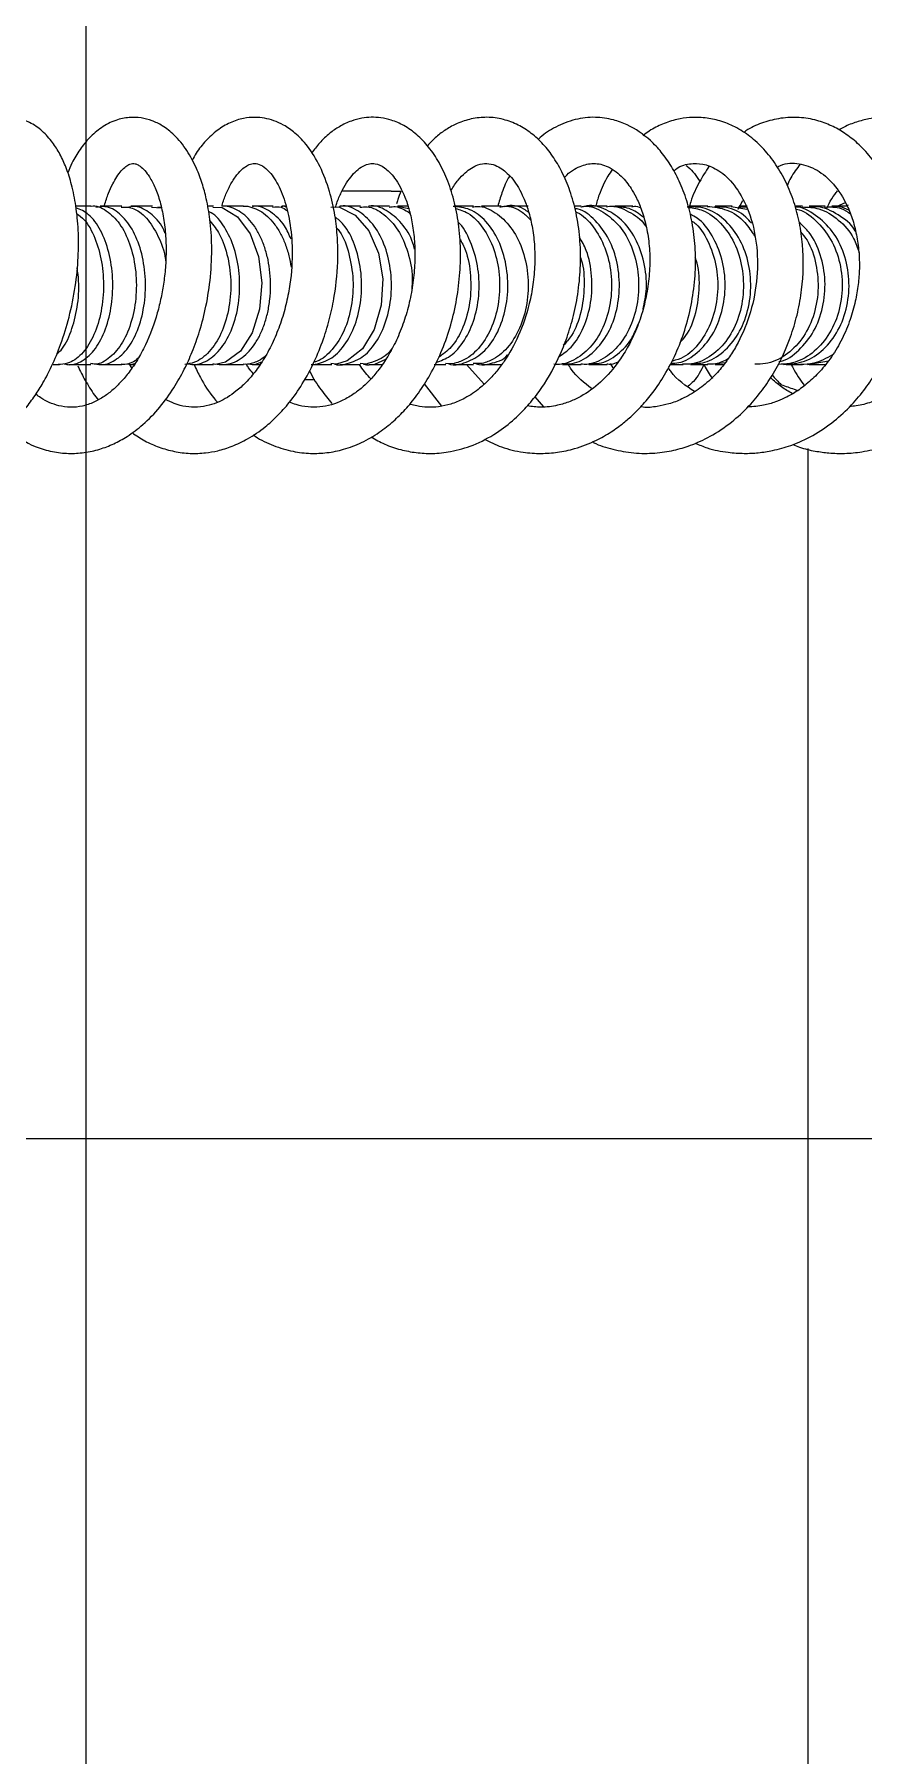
# Model space of a CAD drawing. Header units: millimetres. Extents: x 12325263 to 13848842, y -1463133 to 573208.
# Drawn here: x 12569740.9 to 12569835.6, y -847957.3 to -847760.7 of the extents above; entities that cross this region are included whole.
import ezdxf
from ezdxf.xclip import XClip

# ---------------------------------------------------------------- set-up
doc = ezdxf.new("R2010")
doc.units = ezdxf.units.MM
doc.header["$LTSCALE"] = 1000
doc.header["$XCLIPFRAME"] = 0
doc.linetypes.add('DOTE', pattern=[2.42, 2, -0.2, 0.02, -0.2])
for name, color, linetype in [('A-AXIS', 16, 'DOTE'), ('fur202301', 252, 'Continuous'), ('WALL', 5, 'Continuous'), ('WALL-SHATCH', 8, 'Continuous'), ('建筑-楼板开洞', 251, 'Continuous')]:
    doc.layers.add(name, color=color, linetype=linetype)

# ---------------------------------------------------------------- blocks, each defined once
blk = doc.blocks.new('adgshg13-A$C7F010FC0')
at = {"layer": 'WALL-SHATCH'}
h = blk.add_hatch(color=256, dxfattribs=at)
h.dxf.hatch_style = 1
h.paths.add_polyline_path([(-60384.17, -16880.9), (-763.16, 197.48), (12587.62, -13153.3), (12587.62, -157996.02), (-162964.85, -188820.43), (-171262.38, -180522.9), (-171262.38, -31310.9), (-150707.19, -10755.71), (-131860.08, -7980.9), (-99162.38, -7980.9), (-99162.38, -4980.9), (-76620.43, -4980.9), (-70107.65, -16880.9)], flags=16)
h.paths.add_polyline_path([(-60091.23, -16380.9), (-646.88, 646.88), (12987.62, -12987.62), (12987.62, -158331.9), (-163100.58, -189250.38), (-171662.38, -180688.59), (-171662.38, -31145.21), (-150777.9, -10260.73), (-131896.69, -7480.9), (-99562.38, -7480.9), (-99562.38, -4580.9), (-76365.55, -4580.9), (-69907.51, -16380.9)])
blk = doc.blocks.new('A$C4C7A72D3')
at = {"layer": 'WALL', "color": 1}
blk.add_blockref('adgshg13-A$C7F010FC0', (210433.01, 205503.57), dxfattribs=at)
blk = doc.blocks.new('qlzw')
at = {"layer": 'A-AXIS'}
blk.add_line((12411416.81, 1033989.76), (12486866.81, 1033989.76), dxfattribs=at)
blk = doc.blocks.new('asdgag2019070515155847995')
for p, q in [((151.77, -124.59), (151.36, -123.66)), ((151.67, -123.35), (151.77, -123.62)), ((151.77, -123.42), (151.77, -125.21)), ((169.86, -128.01), (169.44, -125.61)), ((151.77, -125.97), (151.77, -127.79)), ((169.86, -127.79), (169.86, -125.97)), ((151.77, -128.56), (151.77, -129.37)), ((169.86, -130.42), (169.86, -128.56)), ((179.46, -127.96), (181.97, -127.96)), ((181.97, -127.96), (423.22, -127.96)), ((152.13, -135.93), (151.12, -135.4)), ((151.77, -134.9), (151.77, -135.8)), ((151.8, -136.73), (152.11, -134.93)), ((151.91, -134.98), (151.9, -135.93)), ((151.77, -136.6), (151.77, -138.55)), ((169.77, -138.58), (169.64, -137.39)), ((169.86, -138.56), (169.86, -137.53)), ((151.77, -139.37), (151.77, -141.35)), ((169.86, -141.35), (169.86, -139.37)), ((169.86, -143.57), (169.86, -142.18)), ((151.77, -147.93), (151.77, -150)), ((151.77, -150.86), (151.77, -152.96)), ((169.75, -150.53), (170.25, -150.23)), ((169.86, -152.96), (169.86, -150.86)), ((151.77, -153.84), (151.77, -154.61)), ((169.86, -155.97), (169.86, -153.84)), ((151.77, -159.91), (151.77, -162.09)), ((151.77, -163), (151.77, -165.21)), ((169.86, -165.21), (169.86, -163)), ((172.09, -164.93), (169.86, -166.93)), ((151.77, -166.14), (151.77, -168.37)), ((169.75, -165.15), (169.73, -166.19)), ((169.86, -168.37), (169.86, -166.14)), ((169.77, -168.42), (169.73, -169.34)), ((169.86, -170.63), (169.86, -169.31)), ((150.07, -175.56), (150.07, -174.43)), ((151.77, -173.62), (151.77, -174.8)), ((152.09, -173.53), (151.79, -174.82)), ((150.07, -175.56), (150.07, -181.16)), ((151.77, -175.75), (151.77, -178.06)), ((169.81, -177.43), (169.26, -176.15)), ((169.86, -178.06), (169.86, -176.53)), ((169.81, -178.4), (169.74, -179.1)), ((151.77, -179.03), (151.77, -181.36)), ((169.86, -181.36), (169.86, -179.03)), ((169.82, -181.78), (169.75, -182.43)), ((169.86, -184.68), (169.86, -182.33)), ((171.56, -185.43), (171.56, -184.28)), ((151.77, -187.61), (151.77, -188.04)), ((151.77, -189.03), (151.77, -191.42)), ((169.85, -191.1), (169.56, -190.33)), ((169.86, -191.42), (169.86, -190.48)), ((151.77, -192.43), (151.77, -194.84)), ((169.77, -192.13), (169.85, -191.1)), ((169.85, -192.11), (169.83, -192.44)), ((169.86, -194.84), (169.86, -192.43)), ((151.77, -195.85), (151.77, -196.44)), ((169.85, -195.6), (169.79, -195.9)), ((169.86, -198.29), (169.86, -195.85)), ((151.88, -201.86), (151.93, -202.22)), ((151.89, -202.9), (151.97, -201.79)), ((151.77, -202.79), (151.77, -205.27)), ((151.77, -206.31), (151.77, -208.8)), ((170.24, -205.15), (169.71, -205.51)), ((169.86, -205.23), (169.73, -204.81)), ((169.77, -205.79), (169.86, -205.23)), ((169.86, -206.26), (169.83, -206.39)), ((169.86, -205.27), (169.86, -204.8)), ((169.86, -208.8), (169.86, -206.31)), ((151.77, -209.85), (151.77, -211.11)), ((169.86, -211.11), (169.86, -209.85)), ((151.77, -211.11), (151.77, -211.47)), ((169.86, -212.37), (169.86, -211.11)), ((169.86, -214.16), (169.86, -213.43))]:
    blk.add_line(p, q)
at = {"color": 1}
for p, q in [((173.55, -159.15), (174.7, -158.14)), ((172.08, -171.77), (174.6, -169.79))]:
    blk.add_line(p, q, dxfattribs=at)
at = {"flags": 128}
for points in [[(151.9, -182.44), (151.86, -181.53), (152.78, -179.66), (154.6, -178.09), (157.12, -177), (160.06, -176.51), (163.09, -176.68), (165.86, -177.48), (168.06, -178.83), (169.44, -180.58), (169.82, -181.78), (169.82, -181.78)], [(151.9, -195.93), (151.93, -194.83), (152.99, -193.09), (154.93, -191.66), (157.53, -190.71), (160.51, -190.33), (163.52, -190.58), (166.22, -191.43), (168.32, -192.77), (169.57, -194.46), (169.85, -195.6), (169.85, -195.6)]]:
    blk.add_lwpolyline(points, dxfattribs=at)
blk.add_arc((160.82, -120), 15.8, 310.357, 315.9355)
at = {"color": 1}
for points, knots in [([(178.99, -129.68), (179.1, -129.42), (179.45, -128.59), (179.75, -127.2), (179.99, -125.48), (180.04, -123.69), (179.85, -121.64), (179.29, -119.26), (178.21, -116.62), (176.62, -114.13), (174.85, -112.14), (173.14, -110.61), (171.31, -109.28), (169.05, -107.99), (166.26, -106.83), (163.12, -105.99), (159.87, -105.6), (156.76, -105.65), (153.87, -106.09), (151.27, -106.84), (149.02, -107.85), (147.15, -109), (145.17, -110.61), (143.62, -112.46), (142.46, -114.64), (141.79, -116.68), (141.55, -118.85), (141.73, -120.81), (142.15, -122.42), (142.58, -123.57), (142.96, -124.22), (143.07, -124.41)], [0, 0, 0, 0, 0.01237, 0.039865, 0.063282, 0.089889, 0.119964, 0.156012, 0.198584, 0.24535, 0.283371, 0.311528, 0.341649, 0.377415, 0.418809, 0.464715, 0.509558, 0.552607, 0.593901, 0.633478, 0.670861, 0.704962, 0.735728, 0.792793, 0.823323, 0.860403, 0.903143, 0.93732, 0.962323, 0.988693, 1, 1, 1, 1]), ([(147.04, -120.19), (147.03, -120.15), (146.8, -119.42), (146.87, -118.3), (147.27, -116.84), (147.85, -115.68), (148.74, -114.53), (150.32, -113.12), (152.44, -111.97), (154.95, -111.23), (157.06, -110.9), (159.36, -110.84), (161.8, -111.1), (164.22, -111.69), (166.42, -112.56), (168.25, -113.56), (169.68, -114.58), (170.94, -115.68), (172.19, -117.04), (173.35, -118.74), (174.16, -120.61), (174.57, -122.1), (174.64, -122.93), (174.66, -123.18)], [0, 0, 0, 0, 0.0041062, 0.0837009, 0.1248925, 0.1703915, 0.2194772, 0.2681917, 0.3624397, 0.4096619, 0.4589751, 0.510346, 0.5637059, 0.6189476, 0.6709678, 0.716268, 0.754887, 0.7878251, 0.8294922, 0.8838162, 0.9361497, 0.9808304, 1, 1, 1, 1]), ([(178.84, -140.82), (179.03, -140.37), (179.56, -139.15), (179.89, -137.26), (180.04, -135.31), (179.96, -133.61), (179.68, -131.81), (179.09, -129.71), (178.01, -127.33), (176.43, -125), (174.58, -123), (172.64, -121.38), (170.58, -120.02), (168.28, -118.85), (165.7, -117.89), (163, -117.21), (160.34, -116.86), (157.85, -116.8), (155.44, -116.99), (153, -117.45), (150.5, -118.23), (148.16, -119.35), (146.16, -120.72), (144.6, -122.2), (143.42, -123.7), (142.54, -125.27), (141.9, -127.01), (141.58, -128.95), (141.66, -131.01), (142.16, -132.99), (142.75, -134.42), (143.24, -135.13), (143.35, -135.29)], [0, 0, 0, 0, 0.0219727, 0.0584338, 0.0857976, 0.1103795, 0.135233, 0.1674727, 0.2080625, 0.2504393, 0.2887075, 0.3228922, 0.355353, 0.3902226, 0.4275681, 0.4661373, 0.5023217, 0.5359397, 0.5680139, 0.6028433, 0.6409838, 0.6817904, 0.7202376, 0.7553171, 0.7872204, 0.8166629, 0.8471149, 0.8834235, 0.9208455, 0.9563745, 0.9899371, 1, 1, 1, 1]), ([(147.32, -131.44), (147.25, -131.32), (146.81, -130.51), (146.83, -128.96), (147.5, -126.9), (149.12, -125), (151.23, -123.62), (153.38, -122.79), (155.24, -122.33), (157.18, -122.08), (159.09, -122.05), (160.99, -122.21), (162.96, -122.58), (165.08, -123.21), (167.22, -124.14), (169.19, -125.35), (170.83, -126.7), (172.11, -128.07), (173.05, -129.38), (173.71, -130.58), (174.19, -131.76), (174.59, -133.14), (174.67, -134.21), (174.72, -134.82)], [0, 0, 0, 0, 0.015111, 0.097823, 0.180426, 0.260354, 0.340317, 0.383657, 0.428878, 0.472206, 0.512671, 0.550418, 0.590669, 0.635749, 0.685516, 0.735177, 0.780894, 0.822727, 0.860382, 0.892597, 0.91963, 0.954301, 1, 1, 1, 1]), ([(178.69, -152.6), (178.72, -152.55), (179.11, -151.79), (179.58, -150.2), (180.02, -147.84), (180.03, -145.5), (179.71, -143.34), (179.08, -141.2), (178.06, -138.98), (176.55, -136.72), (174.72, -134.73), (172.82, -133.14), (170.17, -131.38), (167.17, -130.01), (163.9, -129.07), (160.46, -128.47), (156.98, -128.41), (153.66, -128.88), (151.26, -129.51), (149.02, -130.41), (146.99, -131.57), (145.22, -132.95), (143.77, -134.53), (142.69, -136.21), (141.99, -137.95), (141.63, -139.71), (141.6, -141.36), (141.85, -143), (142.36, -144.54), (142.99, -145.85), (143.53, -146.54), (143.72, -146.77)], [0, 0, 0, 0, 0.002279, 0.037347, 0.073455, 0.109979, 0.142528, 0.171785, 0.208302, 0.250425, 0.288468, 0.321789, 0.352558, 0.41777, 0.452323, 0.487094, 0.556429, 0.591343, 0.626626, 0.662305, 0.698335, 0.734228, 0.769898, 0.804779, 0.837074, 0.867791, 0.899737, 0.925819, 0.956349, 0.985362, 1, 1, 1, 1]), ([(147.74, -143.28), (147.61, -143.11), (147.04, -142.39), (146.86, -141.14), (146.98, -139.5), (147.79, -137.82), (149.54, -136.09), (152.33, -134.58), (155.91, -133.73), (159.87, -133.64), (163.82, -134.36), (166.79, -135.57), (168.8, -136.75), (170.17, -137.74), (171.52, -138.96), (172.8, -140.51), (173.77, -142.19), (174.38, -143.77), (174.67, -145.24), (174.83, -146.34), (174.7, -146.96), (174.68, -147.05)], [0, 0, 0, 0, 0.020694, 0.090355, 0.149262, 0.218055, 0.294701, 0.375281, 0.454899, 0.533216, 0.611372, 0.685082, 0.718492, 0.750379, 0.788135, 0.833399, 0.882211, 0.920052, 0.95349, 0.993166, 1, 1, 1, 1]), ([(178.38, -164.91), (178.7, -164.27), (179.4, -162.84), (179.9, -160.64), (180.06, -158.48), (179.91, -156.51), (179.46, -154.4), (178.67, -152.34), (177.63, -150.49), (176.62, -149.09), (175.55, -147.86), (174.34, -146.68), (172.76, -145.4), (170.73, -144.08), (168.3, -142.85), (165.58, -141.85), (162.69, -141.16), (159.71, -140.78), (156.76, -140.75), (153.98, -141.06), (151.44, -141.65), (149.18, -142.47), (147.23, -143.49), (145.59, -144.64), (143.88, -146.26), (142.62, -148.11), (141.82, -150.3), (141.53, -152.3), (141.78, -154.55), (142.63, -156.67), (143.5, -158.09), (144.09, -158.7), (144.17, -158.77)], [0, 0, 0, 0, 0.03159, 0.070139, 0.101312, 0.129439, 0.159542, 0.197897, 0.226883, 0.251858, 0.271858, 0.294824, 0.32194, 0.355253, 0.391897, 0.429434, 0.467896, 0.507336, 0.546721, 0.584688, 0.621251, 0.656441, 0.690115, 0.721972, 0.752005, 0.807109, 0.836671, 0.874198, 0.916136, 0.958166, 0.994539, 1, 1, 1, 1]), ([(172.95, -140.9), (172.3, -141.89), (171.56, -143), (170.37, -143.8), (170.24, -143.89)], [0, 0, 0, 0, 0.886796, 1, 1, 1, 1]), ([(148.51, -155.76), (148.49, -155.74), (147.82, -155.17), (147.16, -154), (146.77, -152.39), (147.1, -151.01), (147.79, -149.88), (148.46, -149.14), (149.18, -148.53), (150.01, -147.96), (151.09, -147.38), (152.57, -146.79), (154.43, -146.3), (156.58, -146.01), (158.88, -145.98), (161.23, -146.23), (163.57, -146.73), (165.77, -147.47), (167.73, -148.41), (169.85, -149.73), (171.92, -151.52), (173.35, -153.5), (174.13, -155.17), (174.59, -156.67), (174.82, -158.33), (174.66, -159.47), (174.59, -159.99)], [0, 0, 0, 0, 0.002496, 0.073059, 0.137393, 0.206703, 0.246042, 0.279682, 0.305609, 0.329274, 0.358947, 0.39476, 0.436335, 0.479201, 0.522103, 0.565028, 0.607902, 0.650312, 0.689954, 0.726387, 0.790558, 0.850401, 0.881013, 0.91606, 0.962078, 1, 1, 1, 1]), ([(172.6, -152.65), (171.95, -153.49), (171.19, -154.49), (170.04, -155.21), (169.86, -155.32)], [0, 0, 0, 0, 0.844711, 1, 1, 1, 1]), ([(178.14, -177.85), (178.42, -177.33), (179.02, -176.24), (179.6, -174.51), (179.96, -172.67), (180.06, -170.76), (179.83, -168.57), (179.11, -166.09), (177.83, -163.62), (176.22, -161.55), (174.59, -159.94), (172.39, -158.18), (169.85, -156.7), (166.98, -155.51), (164.52, -154.75), (161.78, -154.18), (158.81, -153.89), (155.78, -153.92), (152.89, -154.3), (150.32, -154.97), (148.1, -155.87), (146.23, -156.93), (144.68, -158.14), (143.41, -159.51), (142.44, -161.04), (141.79, -162.76), (141.55, -164.57), (141.74, -166.35), (142.25, -167.93), (142.98, -169.26), (143.82, -170.41), (144.52, -171.07), (144.87, -171.41)], [0, 0, 0, 0, 0.025908, 0.054937, 0.081973, 0.110411, 0.142199, 0.1824, 0.226772, 0.263848, 0.293381, 0.321044, 0.377989, 0.407987, 0.44064, 0.476034, 0.514196, 0.554875, 0.59449, 0.632, 0.667437, 0.700817, 0.732846, 0.764467, 0.795727, 0.828478, 0.863262, 0.896293, 0.926215, 0.951438, 0.975314, 1, 1, 1, 1]), ([(150.06, -168.73), (150.02, -168.71), (149.51, -168.47), (148.79, -167.91), (147.93, -167.13), (147.37, -166.35), (146.98, -165.52), (146.84, -164.66), (147.03, -163.72), (147.55, -162.76), (148.62, -161.6), (150.37, -160.56), (152.29, -159.85), (154.07, -159.42), (156.14, -159.15), (158.39, -159.11), (160.67, -159.31), (163.46, -159.84), (166.51, -160.87), (169.03, -162.28), (170.62, -163.47), (171.73, -164.46), (172.86, -165.73), (173.79, -167.19), (174.41, -168.73), (174.71, -170.08), (174.77, -171.39), (174.63, -172.44), (174.48, -173.14), (174.39, -173.4), (174.37, -173.44)], [0, 0, 0, 0, 0.0023088, 0.038316, 0.0717009, 0.1025831, 0.1353114, 0.1848474, 0.2290935, 0.2644069, 0.3196064, 0.3809095, 0.4147127, 0.4506698, 0.4887634, 0.5288342, 0.5677669, 0.6042167, 0.6693891, 0.7261567, 0.7524985, 0.7777278, 0.8103371, 0.8541665, 0.8881771, 0.920967, 0.9509796, 0.9806669, 0.9972284, 1, 1, 1, 1]), ([(177.9, -191.29), (177.95, -191.22), (178.47, -190.5), (179.16, -188.98), (179.82, -186.86), (180.05, -184.79), (179.97, -182.86), (179.57, -180.89), (178.81, -178.88), (177.7, -176.98), (176.4, -175.32), (174.98, -173.88), (173.32, -172.53), (171.26, -171.18), (168.81, -169.94), (166.06, -168.91), (163.13, -168.15), (160.11, -167.71), (157.08, -167.57), (154.13, -167.76), (151.38, -168.26), (148.91, -169.03), (146.77, -170.03), (144.99, -171.22), (143.58, -172.57), (142.55, -174.02), (141.94, -175.43), (141.58, -177.04), (141.61, -178.59), (142.04, -180.19), (142.62, -181.42), (143.47, -182.63), (144.46, -183.7), (145.32, -184.34), (145.71, -184.63)], [0, 0, 0, 0, 0.003709, 0.038325, 0.073603, 0.104235, 0.132898, 0.162254, 0.195053, 0.229012, 0.258233, 0.284086, 0.312856, 0.345163, 0.38095, 0.418175, 0.455712, 0.493605, 0.531899, 0.57064, 0.60891, 0.646046, 0.682109, 0.717126, 0.750718, 0.782499, 0.811026, 0.834187, 0.874908, 0.897292, 0.924776, 0.948516, 0.976515, 1, 1, 1, 1]), ([(151.92, -181.9), (151.76, -181.85), (151.12, -181.67), (149.73, -181.05), (148.02, -179.96), (147.17, -178.83), (146.89, -178.05), (146.89, -177.22), (147.26, -176.34), (148.45, -175.11), (150.28, -174.1), (152.24, -173.45), (154.02, -173.06), (156.04, -172.84), (158.24, -172.82), (160.51, -173.02), (162.79, -173.44), (165.01, -174.08), (167.09, -174.91), (168.91, -175.88), (170.38, -176.88), (171.51, -177.83), (172.44, -178.78), (173.26, -179.83), (174.24, -181.48), (174.75, -183.25), (174.74, -185.07), (174.54, -186.21), (174.25, -186.91), (174.14, -187.15)], [0, 0, 0, 0, 0.010006, 0.037852, 0.097288, 0.162856, 0.198245, 0.231825, 0.288231, 0.343933, 0.403662, 0.435797, 0.469392, 0.504422, 0.540196, 0.57601, 0.611816, 0.647568, 0.683224, 0.717471, 0.74761, 0.773595, 0.795916, 0.821758, 0.853362, 0.916933, 0.948638, 0.981691, 1, 1, 1, 1]), ([(177.64, -205.14), (177.97, -204.66), (178.63, -203.68), (179.33, -202.05), (179.83, -200.31), (180.05, -198.51), (179.99, -196.86), (179.71, -195.26), (179.21, -193.65), (178.34, -191.82), (177.16, -190.09), (175.73, -188.51), (174.12, -187.07), (172.05, -185.62), (169.61, -184.31), (167.02, -183.27), (164.5, -182.51), (161.37, -181.87), (158.3, -181.59), (155.24, -181.66), (152.69, -181.94), (149.9, -182.57), (147.19, -183.62), (144.97, -184.97), (143.45, -186.41), (142.53, -187.71), (141.99, -188.91), (141.69, -190.01), (141.59, -191.18), (141.71, -192.49), (142.19, -193.96), (143.06, -195.43), (144.27, -196.73), (145.42, -197.67), (146.26, -198.13), (146.54, -198.28)], [0, 0, 0, 0, 0.02537, 0.051712, 0.079066, 0.106764, 0.133861, 0.155283, 0.181188, 0.210073, 0.244836, 0.270101, 0.298789, 0.332675, 0.369546, 0.404134, 0.436254, 0.466132, 0.520946, 0.549026, 0.582319, 0.62097, 0.665114, 0.709419, 0.7463, 0.775564, 0.797991, 0.818837, 0.839343, 0.863985, 0.893855, 0.924885, 0.955167, 0.985158, 1, 1, 1, 1]), ([(170.55, -184.88), (170.61, -184.85), (171.4, -184.47), (172.7, -183.65), (173.8, -182.74), (174.31, -182.33)], [0, 0, 0, 0, 0.042238, 0.558425, 1, 1, 1, 1]), ([(151.77, -194.88), (151.74, -194.87), (151.23, -194.74), (150.35, -194.4), (149.15, -193.84), (148.16, -193.17), (147.45, -192.49), (147.04, -191.85), (146.86, -191.31), (146.94, -190.6), (147.33, -189.97), (147.99, -189.32), (149.07, -188.55), (150.8, -187.75), (153.55, -187.06), (156.86, -186.76), (160.06, -186.96), (162.8, -187.48), (164.93, -188.08), (167, -188.88), (168.91, -189.85), (170.56, -190.95), (171.9, -192.09), (172.9, -193.2), (173.63, -194.24), (174.17, -195.27), (174.72, -196.8), (174.81, -198.59), (174.4, -200.22), (174.02, -201), (173.85, -201.33)], [0, 0, 0, 0, 0.001666, 0.029737, 0.061007, 0.095368, 0.129704, 0.160985, 0.198697, 0.242236, 0.288029, 0.319776, 0.349261, 0.403801, 0.453857, 0.508416, 0.56905, 0.601422, 0.635028, 0.669769, 0.704166, 0.737513, 0.769784, 0.799154, 0.823792, 0.847415, 0.876004, 0.940877, 0.974135, 1, 1, 1, 1]), ([(177.19, -219.63), (177.97, -218.49), (179.14, -216.77), (179.84, -214.27), (180.06, -212.41), (179.96, -210.61), (179.58, -208.86), (178.94, -207.21), (178.03, -205.56), (176.68, -203.77), (174.82, -201.97), (172.66, -200.4), (170.51, -199.19), (168.34, -198.21), (165.93, -197.35), (163.05, -196.62), (159.75, -196.12), (156.4, -195.98), (153.41, -196.19), (151.05, -196.6), (149.13, -197.12), (147.25, -197.83), (145.31, -198.87), (143.68, -200.2), (142.61, -201.55), (141.97, -202.85), (141.64, -204.12), (141.59, -205.53), (141.92, -207.09), (142.72, -208.64), (143.9, -210.01), (145.27, -211.1), (146.61, -211.93), (147.59, -212.33), (147.97, -212.48)], [0, 0, 0, 0, 0.059009, 0.088217, 0.116163, 0.143528, 0.170583, 0.195792, 0.221404, 0.253085, 0.290512, 0.325798, 0.356088, 0.382653, 0.412826, 0.447891, 0.487854, 0.531088, 0.569248, 0.601194, 0.62693, 0.653442, 0.689275, 0.727907, 0.758756, 0.782408, 0.806023, 0.831304, 0.860722, 0.893821, 0.924707, 0.953093, 0.982036, 1, 1, 1, 1]), ([(169.86, -198.06), (170.36, -197.83), (171.72, -197.18), (173.16, -196.26), (174, -195.52), (174.17, -195.37)], [0, 0, 0, 0, 0.315392, 0.861381, 1, 1, 1, 1]), ([(151.77, -208.3), (151.75, -208.29), (151.2, -208.17), (150.33, -207.85), (149.21, -207.36), (148.35, -206.85), (147.68, -206.34), (147.21, -205.85), (146.96, -205.4), (146.88, -205.06), (146.91, -204.78), (147.03, -204.46), (147.37, -203.97), (148.06, -203.36), (149.12, -202.72), (150.59, -202.12), (152.37, -201.65), (154.36, -201.34), (156.45, -201.23), (158.49, -201.28), (160.41, -201.49), (162.23, -201.81), (164.68, -202.41), (167.12, -203.32), (169.3, -204.49), (170.71, -205.43), (171.84, -206.38), (172.78, -207.34), (173.57, -208.37), (174.22, -209.54), (174.66, -210.82), (174.79, -212.19), (174.62, -213.44), (174.23, -214.55), (173.78, -215.43), (173.39, -215.94), (173.24, -216.13)], [0, 0, 0, 0, 0.001035, 0.030656, 0.056588, 0.081534, 0.110013, 0.141947, 0.173332, 0.199125, 0.227074, 0.252745, 0.283963, 0.314861, 0.351456, 0.388278, 0.424338, 0.459559, 0.493398, 0.524742, 0.553517, 0.579726, 0.606162, 0.664962, 0.695598, 0.72389, 0.74984, 0.773946, 0.800555, 0.830652, 0.863497, 0.898288, 0.932094, 0.960612, 0.985224, 1, 1, 1, 1]), ([(170, -211.34), (170.16, -211.27), (170.88, -210.95), (172.13, -210.21), (173.3, -209.51), (173.84, -209.04), (173.88, -209.01)], [0, 0, 0, 0, 0.106502, 0.508914, 0.959957, 1, 1, 1, 1]), ([(175.57, -235.15), (175.94, -234.85), (176.98, -234.01), (178.15, -232.52), (179.17, -230.75), (179.8, -228.96), (180.05, -227.15), (179.96, -225.38), (179.57, -223.68), (178.88, -222.01), (177.86, -220.34), (176.51, -218.74), (174.97, -217.35), (173.45, -216.23), (171.85, -215.23), (169.93, -214.23), (167.43, -213.2), (164.37, -212.26), (161, -211.58), (157.64, -211.24), (154.54, -211.24), (151.75, -211.51), (149.37, -211.99), (147.41, -212.62), (145.82, -213.35), (144.41, -214.23), (143.12, -215.39), (142.18, -216.75), (141.68, -218.2), (141.59, -219.45), (141.75, -220.56), (142.1, -221.59), (142.68, -222.62), (143.62, -223.74), (144.98, -224.87), (146.89, -225.94), (149.16, -226.83), (150.95, -227.18), (151.77, -227.34)], [0, 0, 0, 0, 0.01861, 0.051847, 0.078631, 0.105715, 0.133291, 0.159104, 0.184168, 0.209101, 0.236375, 0.265787, 0.29237, 0.314901, 0.335055, 0.359939, 0.390375, 0.426317, 0.465192, 0.502435, 0.538017, 0.572013, 0.603861, 0.632499, 0.657916, 0.68253, 0.710958, 0.741076, 0.767362, 0.789623, 0.808021, 0.825406, 0.846341, 0.870811, 0.899223, 0.931896, 0.968811, 1, 1, 1, 1])]:
    blk.add_open_spline(points, degree=3, knots=knots, dxfattribs=at)
for points, knots in [([(152.23, -123.28), (152.06, -123.62), (151.74, -124.27), (151.85, -124.97), (151.9, -125.29)], [0, 0, 0, 0, 0.530588, 1, 1, 1, 1]), ([(154.65, -122.52), (154.63, -122.53), (153.76, -122.99), (152.7, -124.49), (151.75, -126.33), (151.86, -127.47), (151.9, -127.8)], [0, 0, 0, 0, 0.0108, 0.42237, 0.83394, 1, 1, 1, 1]), ([(151.87, -126.04), (151.85, -125.4), (151.82, -124.36), (152.41, -123.45), (152.64, -123.1)], [0, 0, 0, 0, 0.615502, 1, 1, 1, 1]), ([(151.86, -128.6), (151.88, -127.95), (151.94, -126.49), (153.24, -124.42), (155.02, -122.8), (156.5, -122.29), (157.05, -122.1)], [0, 0, 0, 0, 0.234963, 0.531105, 0.827245, 1, 1, 1, 1]), ([(169.85, -130.73), (169.8, -129.92), (169.69, -128.31), (168.25, -126.11), (166.05, -124.41), (163.23, -123.37), (160.15, -123.14), (157.15, -123.72), (154.54, -125.06), (152.75, -127.01), (151.85, -128.57), (151.87, -129.38), (151.88, -129.4)], [0, 0, 0, 0, 0.110863, 0.221726, 0.332588, 0.443451, 0.554314, 0.665177, 0.77604, 0.886902, 0.997765, 1, 1, 1, 1]), ([(152.12, -125.8), (151.9, -125.72), (151.26, -125.48), (150.59, -125.02), (150.15, -124.67), (150.01, -124.56)], [0, 0, 0, 0, 0.26907, 0.766278, 1, 1, 1, 1]), ([(152.1, -129.34), (152.11, -129.31), (152.21, -128.48), (153.35, -127), (155.44, -125.25), (158.25, -124.19), (161.32, -123.91), (164.34, -124.45), (166.96, -125.76), (168.88, -127.67), (169.79, -129.65), (169.83, -130.89), (169.84, -131.34)], [0, 0, 0, 0, 0.004673, 0.121052, 0.237431, 0.353809, 0.470186, 0.586562, 0.702938, 0.819315, 0.935693, 1, 1, 1, 1]), ([(168.75, -125.14), (169.15, -125.84), (169.81, -127), (169.84, -128.27), (169.86, -128.78)], [0, 0, 0, 0, 0.597745, 1, 1, 1, 1]), ([(169.53, -131.27), (169.52, -131.23), (169.42, -130.39), (168.27, -128.92), (166.17, -127.19), (163.36, -126.14), (160.28, -125.87), (157.29, -126.43), (154.93, -127.5), (153.99, -128.55), (153.63, -128.94)], [0, 0, 0, 0, 0.008993, 0.159119, 0.309246, 0.459373, 0.609499, 0.759626, 0.909753, 1, 1, 1, 1]), ([(154.72, -128.78), (155.02, -128.52), (156.02, -127.69), (158.4, -126.93), (161.45, -126.67), (164.46, -127.24), (167.06, -128.56), (168.94, -130.48), (169.81, -132.4), (169.82, -133.6), (169.83, -134)], [0, 0, 0, 0, 0.062813, 0.206942, 0.35107, 0.495197, 0.639324, 0.783453, 0.927582, 1, 1, 1, 1]), ([(146.99, -128.83), (147.48, -129.21), (148.21, -129.78), (149.1, -130.19), (149.39, -130.32)], [0, 0, 0, 0, 0.67311, 1, 1, 1, 1]), ([(169.83, -129.86), (169.96, -129.8), (170.83, -129.38), (171.61, -128.83), (172.27, -128.35)], [0, 0, 0, 0, 0.146298, 1, 1, 1, 1]), ([(173.2, -129.71), (172.95, -130.14), (172.44, -131.02), (171.72, -131.81), (171.35, -132.22)], [0, 0, 0, 0, 0.4874263, 1, 1, 1, 1]), ([(172.17, -130.98), (172.25, -130.74), (172.42, -130.26), (172.63, -129.64), (172.77, -129.25), (172.82, -129.12)], [0, 0, 0, 0, 0.399831, 0.800696, 1, 1, 1, 1]), ([(151.79, -139.44), (151.87, -138.68), (152.04, -137.15), (153.32, -135.23), (154.65, -134.39), (155.19, -134.04)], [0, 0, 0, 0, 0.364497, 0.73993, 1, 1, 1, 1]), ([(169.76, -141.45), (169.76, -140.88), (169.74, -139.52), (168.53, -137.55), (166.47, -135.82), (163.73, -134.71), (160.67, -134.35), (157.63, -134.78), (154.94, -135.96), (152.95, -137.74), (151.81, -139.76), (151.86, -141.14), (151.88, -141.74)], [0, 0, 0, 0, 0.078201, 0.183221, 0.288241, 0.39326, 0.49828, 0.6033, 0.708319, 0.813339, 0.918358, 1, 1, 1, 1]), ([(153.73, -134.39), (153.48, -134.6), (152.55, -135.4), (151.84, -136.93), (151.88, -138.17), (151.9, -138.64)], [0, 0, 0, 0, 0.1873911, 0.69405, 1, 1, 1, 1]), ([(151.91, -141.59), (151.99, -141.03), (152.17, -139.7), (153.61, -137.84), (155.89, -136.26), (158.75, -135.36), (161.84, -135.23), (164.81, -135.87), (167.34, -137.24), (169.11, -139.15), (169.86, -140.95), (169.82, -142), (169.81, -142.29)], [0, 0, 0, 0, 0.079708, 0.189593, 0.299477, 0.409361, 0.519243, 0.629125, 0.739008, 0.848891, 0.958775, 1, 1, 1, 1]), ([(169.7, -143.62), (169.7, -143.31), (169.68, -142.23), (168.59, -140.51), (166.57, -138.78), (163.85, -137.66), (160.81, -137.27), (157.74, -137.66), (155.08, -138.81), (153.31, -140.14), (152.83, -141.13), (152.7, -141.41)], [0, 0, 0, 0, 0.052301, 0.180675, 0.309048, 0.437422, 0.565795, 0.694169, 0.822542, 0.950915, 1, 1, 1, 1]), ([(169.22, -137.05), (169.46, -137.53), (169.86, -138.3), (169.83, -139.11), (169.81, -139.42)], [0, 0, 0, 0, 0.628118, 1, 1, 1, 1]), ([(147.23, -139.25), (147.8, -139.62), (149.05, -140.42), (150.7, -141.18), (151.8, -141.48), (152.06, -141.56)], [0, 0, 0, 0, 0.391617, 0.854349, 1, 1, 1, 1]), ([(153.43, -141.24), (153.55, -141.07), (154.14, -140.23), (156.05, -139.15), (158.87, -138.26), (161.97, -138.17), (164.94, -138.84), (167.4, -140.22), (169.01, -141.82), (169.34, -142.99), (169.46, -143.4)], [0, 0, 0, 0, 0.036627, 0.183649, 0.33067, 0.47769, 0.624709, 0.771729, 0.918749, 1, 1, 1, 1]), ([(169.93, -139.79), (169.94, -139.78), (170.49, -139.53), (170.99, -139.18), (171.47, -138.85)], [0, 0, 0, 0, 0.028692, 1, 1, 1, 1]), ([(147.12, -141.84), (147.17, -141.77), (147.68, -141.13), (148.34, -140.69), (148.93, -140.29)], [0, 0, 0, 0, 0.098202, 1, 1, 1, 1]), ([(167.35, -142.56), (167.09, -142.32), (166.21, -141.5), (163.94, -140.65), (160.97, -140.27), (158.72, -140.38), (157.74, -140.78), (157.65, -140.82)], [0, 0, 0, 0, 0.1134382, 0.3989852, 0.6845322, 0.9700791, 1, 1, 1, 1]), ([(169.86, -139.82), (170.54, -140.16), (171.46, -140.62), (172.16, -141.41), (172.34, -141.62)], [0, 0, 0, 0, 0.739178, 1, 1, 1, 1]), ([(163.55, -146.77), (162.77, -146.61), (161, -146.25), (158.12, -146.58), (155.36, -147.57), (153.19, -149.19), (151.99, -151.22), (151.55, -152.74), (151.8, -153.46), (151.8, -153.46)], [0, 0, 0, 0, 0.137247, 0.309774, 0.482301, 0.654828, 0.827355, 0.999882, 1, 1, 1, 1]), ([(151.84, -150.97), (151.82, -150.85), (151.64, -150), (152.35, -148.42), (153.24, -146.96), (154.09, -146.45), (154.15, -146.42)], [0, 0, 0, 0, 0.072278, 0.519003, 0.965728, 1, 1, 1, 1]), ([(151.85, -153.9), (151.82, -153.76), (151.66, -152.9), (152.35, -151.3), (153.91, -149.4), (156.34, -148), (159.26, -147.25), (162.36, -147.25), (165.27, -147.99), (167.7, -149.39), (169.31, -151.29), (169.91, -152.88), (169.83, -153.75), (169.82, -153.88)], [0, 0, 0, 0, 0.019237, 0.126107, 0.232977, 0.339846, 0.446715, 0.553582, 0.66045, 0.767317, 0.874186, 0.981055, 1, 1, 1, 1]), ([(151.83, -148.05), (151.81, -147.96), (151.72, -147.62), (151.86, -147.29), (151.96, -147.05)], [0, 0, 0, 0, 0.277684, 1, 1, 1, 1]), ([(153.05, -146.7), (152.65, -147.25), (151.86, -148.31), (151.86, -149.53), (151.86, -150.13)], [0, 0, 0, 0, 0.507791, 1, 1, 1, 1]), ([(169.73, -152.97), (169.76, -152.57), (169.82, -151.43), (168.78, -149.67), (167.19, -148.1), (165.76, -147.55), (165.24, -147.34)], [0, 0, 0, 0, 0.1733342, 0.4935164, 0.8136986, 1, 1, 1, 1]), ([(147.57, -150.3), (147.83, -150.47), (148.71, -151.05), (150.12, -151.71), (151.34, -152.07), (151.77, -152.2)], [0, 0, 0, 0, 0.207574, 0.717794, 1, 1, 1, 1]), ([(169.73, -156.05), (169.76, -155.66), (169.84, -154.54), (168.86, -152.78), (166.97, -151.04), (164.34, -149.86), (161.32, -149.37), (158.25, -149.62), (155.45, -150.59), (153.34, -152.17), (152.17, -153.6), (152.07, -154.45), (152.06, -154.58)], [0, 0, 0, 0, 0.061309, 0.176121, 0.290934, 0.405746, 0.520559, 0.635371, 0.750183, 0.864996, 0.979808, 1, 1, 1, 1]), ([(152.44, -154.48), (152.46, -154.42), (152.7, -153.66), (154.08, -152.41), (156.44, -151.03), (159.39, -150.33), (162.48, -150.36), (165.39, -151.12), (167.79, -152.53), (169.35, -154.42), (169.93, -155.99), (169.83, -156.84), (169.82, -156.96)], [0, 0, 0, 0, 0.009417, 0.130746, 0.252074, 0.373402, 0.494728, 0.616054, 0.737381, 0.858708, 0.980036, 1, 1, 1, 1]), ([(169.59, -149.66), (169.7, -149.91), (169.89, -150.32), (169.84, -150.75), (169.81, -150.92)], [0, 0, 0, 0, 0.607555, 1, 1, 1, 1]), ([(168.94, -156.37), (168.62, -155.89), (167.86, -154.77), (165.67, -153.48), (162.83, -152.64), (159.75, -152.55), (157.08, -153.03), (155.79, -153.76), (155.3, -154.05)], [0, 0, 0, 0, 0.13567, 0.322491, 0.509312, 0.696133, 0.882954, 1, 1, 1, 1]), ([(157.62, -153.96), (157.71, -153.92), (158.69, -153.54), (160.94, -153.43), (163.92, -153.78), (166.33, -154.67), (167.33, -155.56), (167.69, -155.89)], [0, 0, 0, 0, 0.028791, 0.300093, 0.571395, 0.842696, 1, 1, 1, 1]), ([(152.48, -159.84), (152.35, -160.02), (151.76, -160.84), (151.56, -161.88), (151.83, -162.62), (151.85, -162.67)], [0, 0, 0, 0, 0.216378, 0.945932, 1, 1, 1, 1]), ([(151.87, -163.12), (151.83, -162.96), (151.67, -162.09), (152.14, -160.82), (153.02, -159.94), (153.32, -159.63)], [0, 0, 0, 0, 0.132098, 0.703319, 1, 1, 1, 1]), ([(151.88, -166.24), (151.84, -166.05), (151.68, -165.17), (152.42, -163.6), (154.05, -161.82), (156.52, -160.52), (159.46, -159.85), (162.55, -159.9), (165.45, -160.64), (167.82, -162.01), (169.24, -163.61), (169.61, -164.72), (169.75, -165.15)], [0, 0, 0, 0, 0.030147, 0.142584, 0.255021, 0.367457, 0.479891, 0.592326, 0.704759, 0.817193, 0.929628, 1, 1, 1, 1]), ([(148.35, -162.03), (148.36, -162.03), (148.9, -162.41), (150.08, -162.85), (151.26, -163.22), (151.77, -163.38)], [0, 0, 0, 0, 0.007219, 0.573804, 1, 1, 1, 1]), ([(169.77, -167.48), (169.52, -166.81), (169.03, -165.46), (167.1, -163.79), (164.53, -162.63), (161.52, -162.12), (158.44, -162.32), (155.62, -163.19), (153.41, -164.65), (151.99, -166.48), (151.87, -167.81), (151.81, -168.45)], [0, 0, 0, 0, 0.112093, 0.224186, 0.336279, 0.448372, 0.560465, 0.672558, 0.784651, 0.896744, 1, 1, 1, 1]), ([(152.03, -168.2), (152.17, -167.71), (152.51, -166.55), (154.17, -164.98), (156.62, -163.72), (159.59, -163.1), (162.68, -163.17), (165.56, -163.93), (167.9, -165.31), (169.3, -166.9), (169.64, -168), (169.77, -168.42)], [0, 0, 0, 0, 0.0854006, 0.2053361, 0.3252706, 0.445204, 0.5651366, 0.6850689, 0.8050016, 0.9249352, 1, 1, 1, 1]), ([(169.75, -164.22), (169.57, -163.51), (169.39, -162.79), (168.76, -162.24), (168.76, -162.24)], [0, 0, 0, 0, 0.99577, 1, 1, 1, 1]), ([(169.74, -165.88), (169.78, -165.76), (169.98, -165.22), (169.85, -164.66), (169.75, -164.22)], [0, 0, 0, 0, 0.212796, 1, 1, 1, 1]), ([(169.62, -170.41), (169.42, -169.86), (168.98, -168.65), (167.17, -167.1), (164.62, -165.93), (161.63, -165.41), (158.52, -165.57), (155.78, -166.45), (154.06, -167.31), (153.6, -167.91), (153.6, -167.91)], [0, 0, 0, 0, 0.119947, 0.266605, 0.413262, 0.55992, 0.706578, 0.853236, 0.999893, 1, 1, 1, 1]), ([(155.46, -167.73), (155.9, -167.49), (157.13, -166.83), (159.72, -166.39), (162.8, -166.47), (165.65, -167.26), (167.89, -168.51), (168.68, -169.62), (169.03, -170.11)], [0, 0, 0, 0, 0.103129, 0.290346, 0.477562, 0.664778, 0.851994, 1, 1, 1, 1]), ([(169.74, -169.05), (169.78, -168.96), (169.98, -168.45), (169.86, -167.92), (169.77, -167.48)], [0, 0, 0, 0, 0.180763, 1, 1, 1, 1]), ([(156.68, -172.87), (156.45, -172.93), (155.28, -173.22), (153.61, -174.33), (152.18, -176.06), (151.6, -177.44), (151.79, -178.12), (151.79, -178.14)], [0, 0, 0, 0, 0.072066, 0.377633, 0.6832, 0.988767, 1, 1, 1, 1]), ([(150.07, -174.43), (150.38, -174.56), (150.83, -174.76), (151.35, -174.88), (151.52, -174.92)], [0, 0, 0, 0, 0.680893, 1, 1, 1, 1]), ([(151.89, -175.79), (151.85, -175.55), (151.72, -174.73), (152.21, -173.96), (152.56, -173.41)], [0, 0, 0, 0, 0.29161, 1, 1, 1, 1]), ([(151.9, -179.12), (151.86, -178.84), (151.74, -177.9), (152.61, -176.34), (154.39, -174.69), (156.95, -173.58), (159.4, -173.05), (160.86, -173.17), (161.32, -173.2)], [0, 0, 0, 0, 0.085936, 0.291258, 0.49658, 0.701901, 0.90722, 1, 1, 1, 1]), ([(169.82, -180.81), (169.63, -180.16), (169.24, -178.86), (167.43, -177.22), (164.95, -176.04), (161.99, -175.45), (158.89, -175.54), (156.02, -176.27), (153.67, -177.59), (152.22, -179.32), (151.61, -180.7), (151.8, -181.4), (151.82, -181.46)], [0, 0, 0, 0, 0.110034, 0.220068, 0.330102, 0.440136, 0.55017, 0.660204, 0.770238, 0.880272, 0.990306, 1, 1, 1, 1]), ([(167.98, -175.41), (167.98, -175.42), (168.73, -175.87), (169.39, -176.94), (169.69, -177.99), (169.81, -178.4)], [0, 0, 0, 0, 0.004389, 0.616738, 1, 1, 1, 1]), ([(169.83, -184.21), (169.65, -183.57), (169.28, -182.29), (167.51, -180.65), (165.05, -179.46), (162.1, -178.87), (159, -178.92), (156.14, -179.64), (154.01, -180.7), (153.27, -181.61), (153, -181.95)], [0, 0, 0, 0, 0.131883, 0.263765, 0.395648, 0.52753, 0.659413, 0.791295, 0.923178, 1, 1, 1, 1]), ([(169.78, -178.76), (169.79, -178.73), (169.98, -178.3), (169.89, -177.85), (169.81, -177.43)], [0, 0, 0, 0, 0.067788, 1, 1, 1, 1]), ([(171.5, -177.85), (171.05, -178.26), (170.55, -178.73), (169.93, -179.12), (169.86, -179.17)], [0, 0, 0, 0, 0.884954, 1, 1, 1, 1]), ([(154.22, -181.81), (154.37, -181.68), (155.11, -181.03), (157.2, -180.3), (160.15, -179.8), (163.24, -180), (166.06, -180.83), (168.23, -182.21), (169.35, -183.48), (169.55, -184.24), (169.58, -184.36)], [0, 0, 0, 0, 0.0386232, 0.1940251, 0.3494257, 0.5048254, 0.6602249, 0.815625, 0.9710262, 1, 1, 1, 1]), ([(169.79, -182.06), (169.79, -182.05), (169.98, -181.65), (169.9, -181.22), (169.82, -180.81)], [0, 0, 0, 0, 0.020019, 1, 1, 1, 1]), ([(155.55, -186.96), (155.02, -187.2), (153.65, -187.8), (152.35, -189.29), (151.65, -190.62), (151.82, -191.34), (151.84, -191.43)], [0, 0, 0, 0, 0.230489, 0.588902, 0.947315, 1, 1, 1, 1]), ([(151.78, -192.44), (151.78, -192.43), (151.73, -192.1), (151.88, -191.46), (152.25, -190.53), (152.89, -189.68), (153.75, -188.89), (154.81, -188.2), (156.04, -187.64), (157.36, -187.21), (158.3, -187.06), (158.74, -186.98)], [0, 0, 0, 0, 0.004565, 0.132141, 0.256121, 0.383697, 0.507677, 0.635252, 0.759232, 0.886806, 1, 1, 1, 1]), ([(151.87, -187.55), (151.83, -187.64), (151.74, -187.83), (151.81, -188.01), (151.84, -188.1)], [0, 0, 0, 0, 0.51503, 1, 1, 1, 1]), ([(151.9, -189.09), (151.85, -188.76), (151.76, -188.19), (152.11, -187.67), (152.25, -187.46)], [0, 0, 0, 0, 0.585059, 1, 1, 1, 1]), ([(169.85, -194.59), (169.81, -194.29), (169.71, -193.67), (169.25, -192.78), (168.56, -191.94), (167.66, -191.19), (166.55, -190.54), (165.3, -190.01), (163.9, -189.62), (162.43, -189.38), (160.9, -189.29), (159.38, -189.36), (157.88, -189.59), (156.49, -189.96), (155.2, -190.48), (154.09, -191.11), (153.15, -191.86), (152.44, -192.68), (151.98, -193.58), (151.76, -194.32), (151.79, -194.77), (151.8, -194.9)], [0, 0, 0, 0, 0.053511, 0.108575, 0.162086, 0.217149, 0.27066, 0.325724, 0.379235, 0.434298, 0.487809, 0.542872, 0.596384, 0.651447, 0.704958, 0.760021, 0.813533, 0.868596, 0.922107, 0.97717, 1, 1, 1, 1]), ([(168.83, -189.85), (168.89, -189.92), (169.21, -190.26), (169.5, -190.82), (169.76, -191.52), (169.82, -191.91), (169.85, -192.11)], [0, 0, 0, 0, 0.093696, 0.499845, 0.748534, 1, 1, 1, 1]), ([(170.9, -191.29), (170.69, -191.47), (170.36, -191.75), (169.97, -192), (169.84, -192.08)], [0, 0, 0, 0, 0.657904, 1, 1, 1, 1]), ([(169.76, -198.88), (169.81, -198.62), (169.96, -197.76), (169.39, -196.28), (167.83, -194.69), (165.44, -193.49), (162.54, -192.84), (159.46, -192.81), (156.5, -193.38), (154.11, -194.53), (152.7, -195.62), (152.44, -196.31), (152.41, -196.41)], [0, 0, 0, 0, 0.0492057, 0.1657061, 0.2822065, 0.3987069, 0.5152072, 0.6317075, 0.7482078, 0.8647081, 0.9812085, 1, 1, 1, 1]), ([(153.45, -196.24), (153.93, -195.85), (155.03, -194.97), (157.59, -194.12), (160.61, -193.76), (163.68, -194.04), (166.42, -194.9), (168.51, -196.27), (169.64, -197.76), (169.8, -198.75), (169.86, -199.13)], [0, 0, 0, 0, 0.107315, 0.242043, 0.37677, 0.511496, 0.646221, 0.780948, 0.915675, 1, 1, 1, 1]), ([(169.8, -195.4), (169.82, -195.33), (169.87, -195.06), (169.86, -194.79), (169.85, -194.59)], [0, 0, 0, 0, 0.27993, 1, 1, 1, 1]), ([(154.91, -201.34), (154.72, -201.42), (153.68, -201.84), (152.52, -203.03), (151.67, -204.5), (151.87, -205.43), (151.94, -205.76)], [0, 0, 0, 0, 0.084275, 0.440968, 0.797661, 1, 1, 1, 1]), ([(151.88, -206.38), (151.88, -205.96), (151.87, -204.95), (153.03, -203.43), (155.08, -202.14), (156.92, -201.41), (158, -201.31), (158.07, -201.3)], [0, 0, 0, 0, 0.186092, 0.450642, 0.71519, 0.979736, 1, 1, 1, 1]), ([(169.78, -209.26), (169.81, -209.11), (169.98, -208.39), (169.5, -207.07), (168.04, -205.51), (165.73, -204.32), (162.87, -203.64), (159.78, -203.54), (156.81, -204.04), (154.28, -205.07), (152.53, -206.52), (151.68, -208.01), (151.87, -208.94), (151.94, -209.28)], [0, 0, 0, 0, 0.025564, 0.127068, 0.228572, 0.330076, 0.43158, 0.533084, 0.634588, 0.736092, 0.837596, 0.9391, 1, 1, 1, 1]), ([(169.14, -204.44), (169.33, -204.68), (169.8, -205.25), (169.84, -205.89), (169.86, -206.26)], [0, 0, 0, 0, 0.412401, 1, 1, 1, 1]), ([(151.79, -209.86), (151.78, -209.84), (151.61, -209.25), (152.22, -208.05), (153.64, -206.51), (156, -205.34), (158.86, -204.67), (161.96, -204.59), (164.91, -205.11), (167.43, -206.15), (169.13, -207.62), (169.93, -208.94), (169.78, -209.7), (169.75, -209.88)], [0, 0, 0, 0, 0.003313, 0.110369, 0.217426, 0.324482, 0.431537, 0.538592, 0.645646, 0.7527, 0.859755, 0.966811, 1, 1, 1, 1]), ([(169.76, -212.9), (169.8, -212.76), (169.99, -212.07), (169.56, -210.79), (168.16, -209.27), (165.89, -208.09), (163.06, -207.4), (159.98, -207.27), (156.98, -207.71), (154.44, -208.68), (152.6, -210), (152.16, -211.05), (151.95, -211.54)], [0, 0, 0, 0, 0.026367, 0.135885, 0.245402, 0.35492, 0.464437, 0.573954, 0.683471, 0.792988, 0.902505, 1, 1, 1, 1]), ([(152.62, -211.47), (152.83, -211.18), (153.42, -210.35), (155.36, -209.32), (158.08, -208.53), (161.16, -208.31), (164.18, -208.66), (166.84, -209.55), (168.8, -210.87), (169.77, -212.29), (169.83, -213.21), (169.86, -213.56)], [0, 0, 0, 0, 0.0686451, 0.1907799, 0.3129117, 0.4350407, 0.5571681, 0.6792956, 0.8014249, 0.9235572, 1, 1, 1, 1]), ([(168.66, -213.75), (168.52, -213.58), (167.98, -212.92), (166.12, -212.04), (163.39, -211.34), (160.78, -211.13), (159.31, -211.34), (158.82, -211.42)], [0, 0, 0, 0, 0.0906365, 0.3503269, 0.6100166, 0.8697058, 1, 1, 1, 1])]:
    blk.add_open_spline(points, degree=3, knots=knots)
blk = doc.blocks.new('*U1453')
blk.add_lwpolyline([(-2153.04, -210), (-40, -210)])
blk = doc.blocks.new('sdfgsdffhg')
at = {"layer": 'fur202301', "xscale": -1, "rotation": 270}
blk.add_blockref('*U1453', (-11127.07, 27920.12, 0), dxfattribs=at)
at = {"layer": 'fur202301', "rotation": 270}
blk.add_blockref('asdgag2019070515155847995', (-11126.68, 26428.27), dxfattribs=at)

msp = doc.modelspace()

# ---------------------------------------------------------------- block references
ref = msp.add_blockref('A$C4C7A72D3', (12385714.85, -906209.52), dxfattribs=dict(rotation=350.041249254255))
XClip(ref).set_block_clipping_path([(223442.8584877662, 85923.1187333744), (220542.7961432356, 85923.1422391906), (220542.8579492103, 89292.823275506), (211526.9150355905, 89292.8101311298), (210631.4331447985, 94392.8080583527), (206113.3685902953, 94392.8025418455), (206001.4315187763, 95030.3127344656), (204376.2826588508, 94744.9613686837), (203364.4570056833, 100506.9030052917), (197947.3947122637, 99555.7482674252), (192482.3428474721, 130679.4765393781), (190118.7804593667, 130264.4504016289), (191623.4071957469, 121695.6427078634), (177046.6486519482, 119136.2011700841), (175707.6223907359, 126760.8483765714), (173902.988371335, 128026.4039125028), (169528.3854461554, 127258.2903269802), (169070.0967394859, 129868.3614864857), (163308.2517458182, 128856.6693391807), (163766.52659606, 126246.6171700556), (159679.1795131005, 125528.9180921423), (170669.6888374612, 62935.797914044), (167222.1989369914, 62330.4650948944), (167939.7759490944, 58243.6808593175), (171386.9528796654, 58848.2912487988), (172857.0656793863, 50477.0032648193), (165962.5026008021, 49266.4230898353), (168037.7813034765, 37447.1796448426), (140649.9584970828, 32638.2390106404), (115387.9799239188, 28202.5781787895), (95598.7254695911, 140907.4332163476), (226939.476109907, 163968.8668500402), (240128.6952811591, 88852.8973128139)])

# ---------------------------------------------------------------- next in the draw order: hatches: boundary and pattern name
at = {"layer": '建筑-楼板开洞'}
h = msp.add_hatch(dxfattribs=at)
h.set_pattern_fill('DASH', color=256, scale=500)
h.set_pattern_definition([(0, (0, 0), (476.25, 476.25), [476.25, -476.25])])
h.paths.add_polyline_path([(12597696.74, -842386.79), (12590696.81, -842386.9), (12590697.07, -843986.79), (12595796.81, -843986.85), (12595797.07, -849736.85), (12588796.81, -849736.79), (12588796.81, -851936.79), (12564896.81, -851936.79), (12564896.81, -816186.79), (12568846.81, -816186.79), (12568846.81, -816040), (12568846.81, -807536.79), (12574696.83, -807536.8), (12574696.77, -810386.79), (12575896.81, -810386.79), (12579055.23, -810386.78), (12580496.91, -811828.21), (12580696.91, -819086.85), (12595696.92, -819086.72), (12595696.9, -812786.79), (12597696.66, -812786.79)])

# ---------------------------------------------------------------- next in the draw order: block references
at = {"color": 2}
msp.add_blockref('qlzw', (133430, -1881876.54), dxfattribs=at)

# ---------------------------------------------------------------- next in the draw order: block references
msp.add_blockref('sdfgsdffhg', (12581083.9, -874056.8, 0))

doc.saveas('drawing.dxf')
